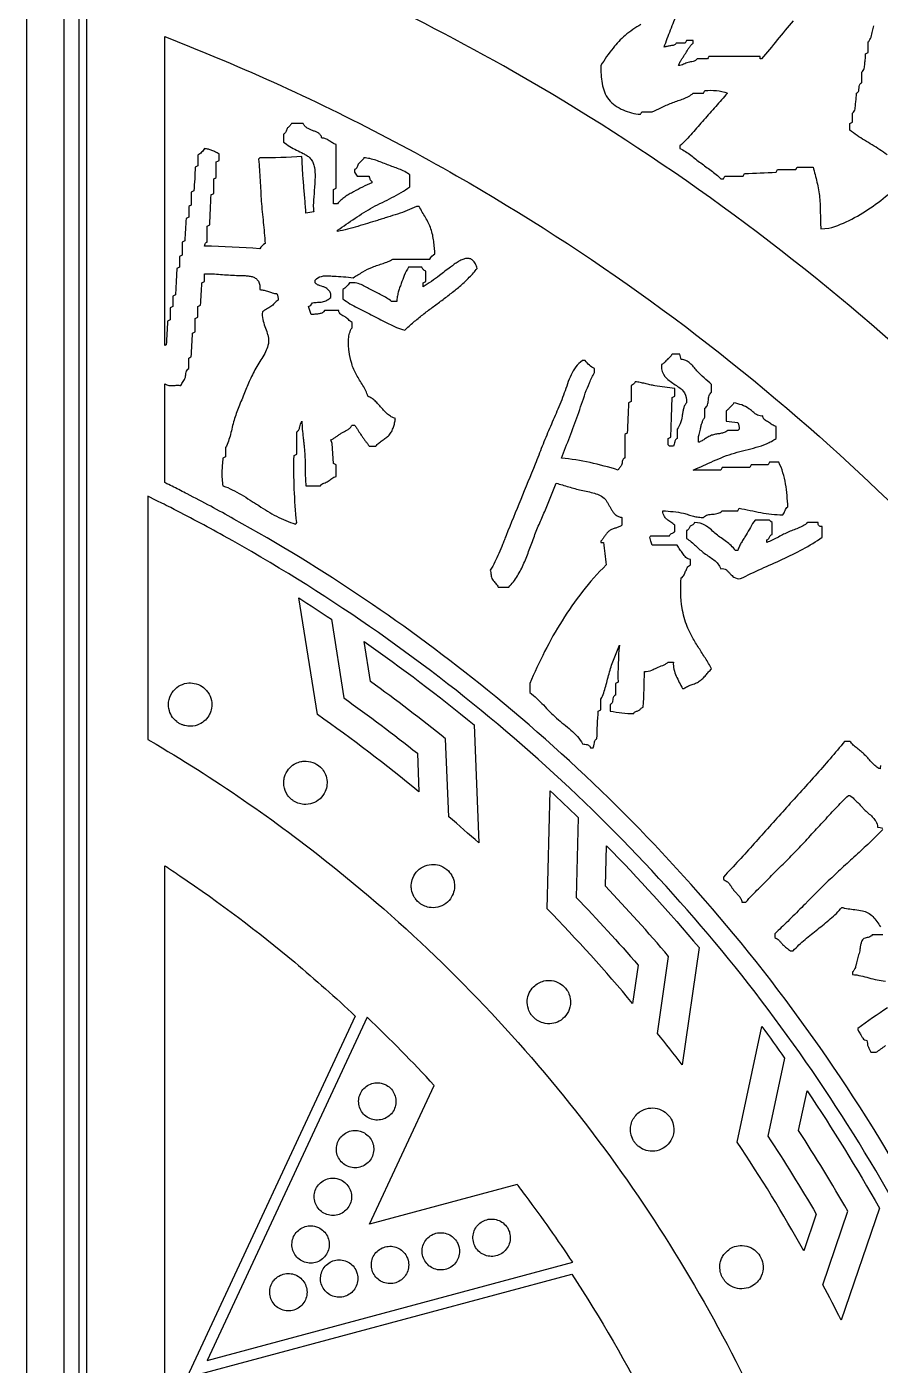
# Model space of a CAD drawing. Header units: millimetres. Extents: x 2100 to 2630, y 15240 to 16970.
# Drawn here: x 2099.6 to 2214, y 16197 to 16376.3 of the extents above; entities that cross this region are included whole.
import ezdxf

# ---------------------------------------------------------------- set-up
doc = ezdxf.new("R2010")
doc.units = ezdxf.units.MM

msp = doc.modelspace()

# ---------------------------------------------------------------- linework, layer by layer
for points in [[(2099.63, 16964.18, -0.414209), (2105.63, 16970.18), (2623.63, 16970.18, -0.414209), (2629.63, 16964.18), (2629.63, 15246.18, -0.414209), (2623.63, 15240.18), (2105.63, 15240.18, -0.414209), (2099.63, 15246.18), (2099.63, 16964.18)], [(2179.44, 16402.53, -0.052772), (2238.03, 16361.19, -0.051037), (2285.24, 16310.42, -0.048688), (2319.79, 16254.02, -0.056875), (2345.47, 16181.16, -0.051033), (2353.98, 16112.36, -0.049847), (2348.66, 16044.83, -0.052789)], [(2312.57, 16043.97, 0.054595), (2318.73, 16110.16, 0.052737), (2310.93, 16173.88, 0.048961), (2291.9, 16230.39, 0.048955), (2262.24, 16282.12, 0.057105), (2215.74, 16333.81, 0.051458), (2164.78, 16370.29, 0.039251), (2121.49, 16390.66, 0.001897)], [(2202.29, 16377.07, 0.005262), (2200.17, 16374.52, -0.002656), (2198.06, 16371.96), (2197.89, 16371.96), (2197.89, 16372.31), (2191.01, 16372.31), (2190.92, 16372.13), (2190.83, 16371.96), (2189.42, 16371.96, -0.130012), (2189.19, 16371.74, -0.065372), (2188.9, 16371.62, -0.027652), (2188.56, 16371.56, 0.031843), (2188.22, 16371.49, 0.038106), (2187.91, 16371.38, -0.004023), (2187.61, 16371.25, -0.028335), (2187.29, 16371.13, -0.059207), (2186.95, 16371.08, -0.042559), (2187.12, 16371.5, -0.0243), (2187.34, 16371.9, -0.011866), (2187.58, 16372.27, 0.011249), (2187.83, 16372.64, 0.010431), (2188.07, 16373.03, -0.015569), (2188.3, 16373.42, -0.029545), (2188.57, 16373.77, -0.057275), (2188.89, 16374.08), (2188.89, 16374.43), (2188.01, 16374.43), (2187.92, 16374.25), (2187.83, 16374.08), (2186.6, 16374.08, -0.13425), (2186.48, 16373.9, -0.11257), (2186.3, 16373.8, -0.049751), (2186.09, 16373.76, 0.008618), (2185.86, 16373.73, 0.02052), (2185.65, 16373.69, 0.008639), (2185.43, 16373.65, 0.000311), (2185.22, 16373.59, -0.012581), (2185.01, 16373.55, -0.006483), (2185.87, 16375.86, -0.001163), (2186.77, 16378.13)], [(2181.89, 16376.59, 0.017286), (2180.8, 16375.89, 0.026794), (2179.77, 16375.1, 0.046779), (2178.16, 16373.43, 0.036693), (2176.54, 16371.08, 0.01839), (2176.55, 16369.87, 0.03445), (2176.69, 16368.67, 0.047552), (2177.01, 16367.55, 0.074847), (2177.59, 16366.54, 0.07394), (2178.46, 16365.72, 0.047664), (2179.51, 16365.13, 0.084413), (2181.83, 16364.55, -0.00078), (2182.01, 16364.9), (2183.42, 16364.9, 0.016238), (2184.58, 16365.43, -0.00414), (2184.76, 16365.52, -0.005227), (2185.45, 16365.84, -0.015783), (2186.15, 16366.13, -0.011915), (2186.88, 16366.39, 0.014324), (2187.6, 16366.64, 0.028572), (2188.28, 16366.95, 0.057445), (2188.89, 16367.37), (2190.3, 16367.37), (2190.39, 16367.55), (2190.48, 16367.72, -0.057784), (2192, 16367.73, -0.062254), (2193.48, 16367.37, -0.006009), (2191.91, 16365.58, 0.000543), (2190.33, 16363.81, 0.000952), (2188.77, 16362.02, -0.024774), (2187.13, 16360.31), (2187.13, 16359.96, -0.035683), (2187.87, 16359.56, -0.018481), (2188.57, 16359.08, -0.009407), (2189.24, 16358.56, 0.007884), (2189.91, 16358.03, 0.00844), (2190.61, 16357.52, -0.006678), (2191.3, 16357.02, -0.014278), (2191.97, 16356.49, -0.029086), (2192.6, 16355.9), (2192.95, 16355.9), (2193.04, 16356.08), (2193.12, 16356.26), (2195.59, 16356.26), (2195.68, 16356.43), (2195.77, 16356.61, 0.003489), (2200.01, 16356.79), (2200.09, 16356.96), (2200.18, 16357.14), (2202.65, 16357.14), (2202.83, 16357.49), (2204.95, 16357.49, -0.008586), (2205.48, 16355.46, -0.035221), (2205.84, 16353.4, -0.017557), (2205.9, 16352.35, -0.004002), (2205.93, 16351.3, 0.002596), (2205.95, 16350.25, 0.016122), (2206, 16349.2), (2207.07, 16349.29)], [(2214.88, 16359.13, 0.009467), (2213.89, 16359.81, 0.011789), (2212.88, 16360.45, -0.003159), (2211.85, 16361.07, -0.010873), (2210.85, 16361.71, -0.025111), (2209.89, 16362.43), (2209.89, 16363.31), (2210.06, 16363.4), (2210.24, 16363.49), (2210.24, 16364.72, 0.119817), (2210.46, 16364.96, 0.078017), (2210.58, 16365.27, 0.028863), (2210.63, 16365.62, 0.007087), (2210.65, 16365.8, -0.002457), (2210.66, 16365.98, -0.007579), (2210.69, 16366.33, 0.001969), (2210.73, 16366.67, 0.018785), (2210.77, 16367.37, 0.259396), (2211.07, 16367.71, 0.028672), (2211.12, 16368.08, -0.028701), (2211.18, 16368.44, -0.259654), (2211.47, 16368.78), (2211.47, 16370.19, 0.126004), (2211.69, 16370.41, 0.07491), (2211.81, 16370.69, 0.039364), (2211.86, 16371.02, -0.001789), (2211.89, 16371.36, -0.009464), (2211.92, 16371.69, 0.002459), (2211.96, 16372.01, 0.009479), (2211.99, 16372.34, 0.018813), (2212, 16372.66, 0.000511), (2212.36, 16372.84), (2212.36, 16374.25, 0.089621), (2212.58, 16374.55, 0.04467), (2212.72, 16374.9, 0.024689), (2212.82, 16375.29, -0.008031), (2212.91, 16375.69, -0.013986), (2213.1, 16376.42, 0.057575)], [(2222.33, 16212.28, 0.054423), (2194.3, 16254.8, 0.049522), (2161.34, 16287.43, 0.043737), (2127.38, 16310.35, 0.007543), (2121.13, 16313.7, 0.001143), (2120.22, 16314.17, 0.001049), (2119.32, 16314.63, 0.001203), (2118.41, 16315.08, 0.000728), (2118.13, 16315.22), (2118.13, 16328.45, 0.042619), (2118.29, 16328.36, 0.096695), (2118.77, 16328.24, 0.018869), (2119.26, 16328.24, -0.000732), (2119.76, 16328.26, -0.070543), (2120.26, 16328.21, -0.027349), (2120.42, 16328.49, 0.003643), (2120.59, 16328.76, 0.020193), (2120.75, 16329.04, 0.050606), (2120.87, 16329.34, 0.038943), (2120.93, 16329.67, -0.028684), (2120.99, 16330, -0.072699), (2121.1, 16330.28, -0.13976), (2121.32, 16330.5), (2121.32, 16331.91), (2121.49, 16332), (2121.67, 16332.09, -0.006192), (2121.85, 16335.26), (2122.02, 16335.35), (2122.2, 16335.44), (2122.2, 16337.2), (2122.55, 16337.38), (2122.55, 16338.79), (2122.91, 16338.97, 0.003343), (2123.08, 16341.97), (2123.26, 16342.05), (2123.44, 16342.14), (2123.44, 16343.2, -0.015983), (2124.52, 16343.18, -0.006281), (2125.59, 16343.11, 0.000757), (2126.64, 16343.03, 0.009894), (2127.74, 16342.98, 0.00318), (2128.31, 16342.97, -0.012756), (2128.89, 16342.95, -0.022665), (2129.43, 16342.89, -0.046661), (2129.93, 16342.77, -0.070807), (2130.34, 16342.55, -0.102562), (2130.65, 16342.22, -0.106081), (2130.84, 16341.67, -0.052224), (2130.85, 16341.08, -0.018491), (2131.43, 16340.99, -0.035808), (2132, 16340.84, -0.009694), (2132.52, 16340.65, 0.112161), (2133.14, 16340.56, -0.037937), (2133.32, 16339.67, 0.056512), (2133.04, 16339.48, 0.017666), (2132.8, 16339.25, -0.000382), (2132.57, 16339.01, -0.039116), (2132.31, 16338.79, -0.039331), (2132.04, 16338.62, 0.00093), (2131.74, 16338.46, 0.021227), (2131.46, 16338.3, 0.058377), (2131.2, 16338.09, 0.094759), (2131.24, 16337.09, 0.027647), (2131.52, 16336.14, -0.003799), (2131.85, 16335.21, -0.034921), (2131.97, 16334.76, -0.040624), (2132.02, 16334.3, -0.090678), (2131.87, 16333.38, -0.039155), (2131.5, 16332.52, -0.02121), (2130.98, 16331.65, 0.010927), (2130.45, 16330.78, 0.033166), (2129.53, 16328.96, 0.001452), (2128.81, 16327.26, 0.000906), (2128.03, 16325.37, 0.02711), (2127.4, 16323.58, 0.01244), (2127.15, 16322.63, -0.007365), (2126.92, 16321.68, -0.017752), (2126.64, 16320.78, -0.040795), (2126.26, 16319.91), (2126.26, 16318.68), (2126.08, 16318.59), (2125.91, 16318.5, 0.002534), (2125.82, 16317.57, 0.01557), (2125.76, 16316.64, 0.0226), (2125.78, 16315.71, 0.036578), (2125.91, 16314.8, -0.027447), (2127.16, 16314.26, -0.018466), (2128.36, 16313.61, -0.008204), (2129.54, 16312.89, -0.002085), (2130.12, 16312.52, 0.000538), (2130.71, 16312.14, 0.005115), (2131.88, 16311.4, 0.015945), (2133.08, 16310.72, 0.021771), (2134.32, 16310.13, 0.032771), (2135.61, 16309.68, -0.001006), (2135.79, 16309.86, -0.032646), (2135.43, 16318.86), (2135.79, 16319.03), (2135.79, 16322.03, 0.152982), (2136.06, 16322.31, 0.050458), (2136.21, 16322.68, 0.004079), (2136.31, 16323.07, -0.097941), (2136.49, 16323.44, 0.018766), (2136.54, 16322.36, 0.006335), (2136.65, 16321.28, 0.000837), (2136.71, 16320.74, -0.002282), (2136.77, 16320.2, -0.009244), (2136.87, 16319.12, -0.012436), (2136.91, 16318.04, -0.000556), (2136.92, 16316.95, 0.005338), (2136.95, 16315.88, 0.017404), (2137.02, 16314.8), (2138.96, 16314.8, -0.100857), (2139.17, 16315.01, -0.040449), (2139.44, 16315.15, -0.010785), (2139.73, 16315.27, 0.045461), (2140.01, 16315.41, 0.04445), (2140.25, 16315.59, -0.018401), (2140.49, 16315.79, -0.055018), (2140.77, 16315.95, -0.092985), (2141.08, 16316.03), (2141.08, 16317.62), (2140.73, 16317.8), (2140.54, 16320.46), (2140.37, 16320.97, 0.043934), (2140.76, 16321.16, 0.016958), (2141.11, 16321.4, 0.002459), (2141.47, 16321.65, -0.025039), (2141.83, 16321.89, -0.020199), (2142.21, 16322.09, 0.025625), (2142.6, 16322.3, 0.053896), (2142.94, 16322.56, 0.088178), (2143.2, 16322.91), (2143.55, 16322.91, -0.017899), (2143.8, 16322.56, -0.005987), (2144.03, 16322.2, 0.00437), (2144.42, 16321.58, 0.007599), (2144.49, 16321.48, 0.01182), (2144.74, 16321.13, -0.000596), (2145, 16320.79, -0.006665), (2145.25, 16320.45, -0.019493), (2145.49, 16320.09), (2146.37, 16320.09, -0.075113), (2146.77, 16320.52, -0.020215), (2147.24, 16320.87, 0.004143), (2147.73, 16321.2, 0.057431), (2148.17, 16321.6, 0.06409), (2148.51, 16322.09, 0.036859), (2148.74, 16322.64, 0.026542), (2148.9, 16323.22, 0.010776), (2149.02, 16323.8, -0.059452), (2148.46, 16324.04, -0.04204), (2147.97, 16324.39, -0.028903), (2147.53, 16324.81, -0.007639), (2147.12, 16325.27, 0.002634), (2146.71, 16325.73, 0.023881), (2146.29, 16326.16, 0.036851), (2145.83, 16326.52, 0.059081), (2145.31, 16326.79, 0.057736), (2145.04, 16327.53, 0.020783), (2144.66, 16328.22, 0.007751), (2144.22, 16328.93, -0.020038), (2143.79, 16329.64, -0.052812), (2143.15, 16331.17, -0.03695), (2142.8, 16332.79, -0.01985), (2142.72, 16333.64, -0.035599), (2142.73, 16334.48, -0.048683), (2142.87, 16335.25, -0.077443), (2143.2, 16335.97), (2143.2, 16336.67, -0.046439), (2142.95, 16336.85, -0.013625), (2142.72, 16337.05, 0.006437), (2142.5, 16337.25, 0.040888), (2142.26, 16337.43, 0.029016), (2141.98, 16337.58, -0.044212), (2141.71, 16337.74, -0.092209), (2141.51, 16337.95, -0.09144), (2141.45, 16338.1, -0.053678), (2141.43, 16338.26), (2139.49, 16338.26, -0.214978), (2139.15, 16337.93, -0.050659), (2138.69, 16337.82, -0.011392), (2138.21, 16337.77, 0.001391), (2137.73, 16337.73), (2137.55, 16338.26), (2137.37, 16338.79, 0.187736), (2137.9, 16339.32, -0.029695), (2138.23, 16339.35, -0.003131), (2138.56, 16339.37, 0.007851), (2138.9, 16339.38, 0.034031), (2139.23, 16339.43, 0.077359), (2139.84, 16339.65, 0.052602), (2140.37, 16340.03, 0.073529), (2140.36, 16340.42, 0.095989), (2140.22, 16340.8, 0.132526), (2139.67, 16341.31, 0.04671), (2139.31, 16341.46, -0.007336), (2138.94, 16341.58, -0.033529), (2138.57, 16341.73, -0.08515), (2138.26, 16341.97), (2138.26, 16342.32, -0.155001), (2139.1, 16342.85, -0.031611), (2139.39, 16342.9, -0.046172), (2140.04, 16342.92, -0.00416), (2140.72, 16342.88, 0.005788), (2142.05, 16342.79, -0.018409), (2143.37, 16342.67, -0.008189), (2144.63, 16343.44, -0.037568), (2145.95, 16344.1, -0.017788), (2146.65, 16344.35, 0.002931), (2147.36, 16344.59, 0.013135), (2148.03, 16344.83, 0.039237), (2148.66, 16345.14), (2153.6, 16345.14, -0.145204), (2154.31, 16345.85, -0.000703), (2154.27, 16346.27, 0.002373), (2154.24, 16346.69, 0.009212), (2154.14, 16347.54, 0.020787), (2154, 16348.38, 0.031197), (2153.77, 16349.2, 0.031032), (2153.44, 16349.98, 0.013523), (2153.04, 16350.73, 0.005676), (2152.61, 16351.46, -0.01118), (2152.19, 16352.2), (2151.84, 16352.2, -0.019347), (2150.59, 16351.66, -0.011965), (2149.3, 16351.19, -0.00519), (2147.97, 16350.77, -0.001225), (2147.29, 16350.56, 0.000548), (2146.62, 16350.35, -0.000953), (2143.96, 16349.54, -0.015949), (2141.25, 16348.85), (2141.25, 16349.02, 0.004974), (2142.43, 16349.82, -0.003161), (2143.6, 16350.62, -0.007277), (2144.78, 16351.39, -0.015386), (2146, 16352.11, -0.01291), (2147.26, 16352.76, 0.004832), (2148.54, 16353.39, 0.013556), (2149.78, 16354.06, 0.031603), (2150.96, 16354.85), (2150.96, 16356.43, 0.040137), (2150.25, 16356.87, 0.022726), (2149.5, 16357.22, 0.012469), (2148.73, 16357.51, -0.006774), (2147.95, 16357.79, -0.006279), (2147.18, 16358.1, 0.01448), (2146.4, 16358.39, 0.02572), (2145.6, 16358.61, 0.044984), (2144.78, 16358.73, -0.099158), (2144.66, 16358.5, -0.035753), (2144.47, 16358.32, -0.002944), (2144.28, 16358.15, 0.064599), (2144.1, 16357.96, 0.061388), (2143.98, 16357.74, -0.016088), (2143.88, 16357.5, -0.061516), (2143.75, 16357.29, -0.127463), (2143.55, 16357.14), (2143.55, 16356.79), (2143.72, 16356.52), (2143.9, 16356.26), (2145.49, 16356.26, 0.062225), (2145.6, 16355.87, 0.108395), (2145.84, 16355.55), (2145.84, 16355.37, 0.019688), (2144.61, 16354.8, 0.005835), (2143.41, 16354.17, 0.005098), (2142.81, 16353.84, 0.02264), (2142.23, 16353.47, 0.03279), (2141.7, 16353.05, 0.051943), (2141.25, 16352.55), (2140.73, 16352.55), (2140.73, 16354.49), (2141.08, 16354.67), (2141.08, 16360.49, -0.071547), (2140.59, 16360.72, 0.000863), (2140.13, 16361.02, 0.04168), (2139.66, 16361.27, 0.107072), (2139.14, 16361.37, 0.104214), (2139, 16361.73, 0.095757), (2138.73, 16362.01, 0.053275), (2138.39, 16362.2, 0.011665), (2137.99, 16362.35, -0.006195), (2137.59, 16362.5, -0.042791), (2137.21, 16362.69, -0.072261), (2136.89, 16362.96, -0.094529), (2136.67, 16363.31), (2135.08, 16363.31, -0.098267), (2134.97, 16363.12, -0.033543), (2134.81, 16362.95, 0.000714), (2134.64, 16362.8, 0.071229), (2134.5, 16362.63, 0.064388), (2134.4, 16362.42, -0.026444), (2134.33, 16362.21, -0.08221), (2134.21, 16362.02, -0.142402), (2134.02, 16361.9), (2134.02, 16360.84, 0.056889), (2135.78, 16359.75, -0.009398), (2136.64, 16359.32, -0.022717), (2137.14, 16359.04, -0.054903), (2137.55, 16358.7, -0.072386), (2137.89, 16358.25, -0.059165), (2138.09, 16357.73, -0.024899), (2138.15, 16357.43, -0.044983), (2138.24, 16356.18, -0.013259), (2138.14, 16354.35, 0.002883), (2138.02, 16352.65, 0.039811), (2138.04, 16351.73, 0.045961), (2138.08, 16351.49), (2137.02, 16351.32, 0.006869), (2136.88, 16353.21, -0.000756), (2136.72, 16355.11, -0.004558), (2136.57, 16357, -0.012162), (2136.49, 16358.9, -0.020742), (2130.85, 16358.73), (2130.76, 16358.64), (2130.67, 16358.55, -0.011145), (2130.8, 16357.14, -0.004294), (2130.89, 16355.73, -0.000893), (2130.96, 16354.31, 0.005908), (2131.04, 16352.9, 0.004229), (2131.31, 16350.08, -0.006903), (2131.55, 16347.26, 0.145556), (2130.85, 16346.55, 0.01196), (2123.44, 16346.91, -0.001946), (2123.51, 16347.19, -0.284266), (2123.79, 16347.44), (2123.79, 16349.55), (2124.14, 16349.73, 0.001803), (2124.32, 16353.79), (2124.49, 16353.87), (2124.67, 16353.96), (2124.67, 16355.9), (2124.85, 16355.99), (2125.02, 16356.08), (2125.02, 16358.2), (2125.2, 16358.29), (2125.38, 16358.37), (2125.38, 16359.26, -0.025737), (2125.14, 16359.37, -0.004284), (2124.91, 16359.49, 0.005726), (2124.68, 16359.61, 0.027167), (2124.44, 16359.72, 0.050446), (2123.95, 16359.86, -0.008321), (2123.44, 16359.96, -0.117828), (2123.26, 16359.7, 0.007145), (2123.04, 16359.48, 0.006916), (2122.82, 16359.25, -0.116887), (2122.55, 16359.08), (2122.55, 16357.67), (2122.2, 16357.49, -0.006184), (2122.02, 16354.32), (2121.67, 16354.14), (2121.67, 16352.38), (2121.49, 16352.29), (2121.32, 16352.2), (2121.32, 16350.79), (2121.14, 16350.7), (2120.97, 16350.61, -0.003262), (2120.79, 16347.61, 0.000781), (2120.44, 16347.44), (2120.44, 16345.67), (2120.08, 16345.49), (2120.08, 16344.08), (2119.91, 16344), (2119.73, 16343.91), (2119.64, 16342.14), (2119.55, 16340.38, -0.000615), (2119.2, 16340.2), (2119.2, 16338.79), (2119.02, 16338.7), (2118.85, 16338.61), (2118.85, 16337.03), (2118.5, 16336.85, 0.006152), (2118.32, 16333.67), (2118.13, 16333.58), (2118.13, 16374.95, -0.008252), (2126.87, 16371.39, -0.029116), (2157.2, 16356.33, -0.053517), (2207.24, 16320.11, -0.048407), (2244.96, 16278.86, -0.058594)], [(2207.07, 16349.29, 0.050555), (2210.16, 16350.52, 0.034366), (2213, 16352.26, 0.024615), (2215.65, 16354.34, 0.00833)], [(2150.25, 16335.62, -0.019091), (2151.43, 16336.7, -0.01145), (2152.67, 16337.71, -0.007083), (2153.94, 16338.68, 0.001305), (2155.23, 16339.63, 0.005523), (2156.52, 16340.61, 0.014107), (2157.76, 16341.63, 0.018782), (2158.91, 16342.72, 0.029544), (2159.96, 16343.91, 0.043623), (2159.72, 16344.53, 0.110519), (2159.3, 16345.05, 0.127311), (2158.87, 16345.24, 0.092054), (2158.41, 16345.23, 0.057666), (2157.91, 16345.07, 0.030365), (2157.4, 16344.8, 0.018904), (2156.89, 16344.46, 0.004972), (2156.39, 16344.09, 0.001684), (2154.9, 16342.96, -0.021313), (2152.72, 16341.44), (2152.72, 16341.97), (2153.08, 16342.14), (2153.08, 16343.55, -0.130462), (2152.75, 16343.75, -0.107994), (2152.55, 16344.08), (2150.78, 16344.08, 0.058228), (2150.2, 16342.98, 0.005874), (2149.78, 16341.87, 0.000703), (2149.57, 16341.29, 0.017367), (2149.39, 16340.71, 0.026341), (2149.25, 16340.11, 0.039787), (2149.19, 16339.5), (2148.49, 16339.5, 0.030401), (2147.84, 16339.94, 0.013177), (2147.16, 16340.32, 0.006067), (2146.46, 16340.68, -0.009382), (2145.76, 16341.05, -0.004094), (2145.09, 16341.42, 0.034093), (2144.41, 16341.75, 0.058493), (2143.64, 16341.96, 0.067603), (2142.84, 16341.97, -0.117023), (2142.67, 16341.7, 0.007145), (2142.44, 16341.48, 0.006981), (2142.22, 16341.26, -0.11718), (2141.96, 16341.08), (2141.96, 16339.85, 0.028895), (2142.92, 16339.19, 0.015719), (2143.94, 16338.62, 0.008426), (2144.99, 16338.1, -0.005533), (2146.04, 16337.58, -0.005765), (2147.07, 16337.04, 0.007114), (2148.11, 16336.51, 0.013728), (2149.16, 16336.02, 0.027063), (2150.25, 16335.62)], [(2175.48, 16279.69, 0.121555), (2175.61, 16279.99, -0.001777), (2175.67, 16280.37, -0.038878), (2175.73, 16280.62, -0.220036), (2176.01, 16280.92, -0.012028), (2176.19, 16284.63), (2176.36, 16284.72), (2176.54, 16284.81), (2176.54, 16286.22, 0.038384), (2176.91, 16287.08, 0.016434), (2177.19, 16287.97, 0.007354), (2177.44, 16288.91, -0.010384), (2177.69, 16289.86, -0.023708), (2178.3, 16291.67, -0.001709), (2179.01, 16293.45, 0.030085), (2178.83, 16288.51), (2178.48, 16288.33), (2178.48, 16286.75, 0.258051), (2178.19, 16286.44, 0.027213), (2178.13, 16286.13, -0.027216), (2178.07, 16285.82, -0.258077), (2177.78, 16285.51), (2177.78, 16284.63, 0.040299), (2180.95, 16284.28, -0.055959), (2180.98, 16284.37, -0.10346), (2181.04, 16284.46, -0.085663), (2181.2, 16284.56, -0.036319), (2181.39, 16284.62, 0.055789), (2181.57, 16284.69, 0.067083), (2181.73, 16284.8, 0.006909), (2181.87, 16284.93, -0.023434), (2182.02, 16285.06, -0.079117), (2182.19, 16285.16, 0.01801), (2182.36, 16289.92, 0.103536), (2183.36, 16290.12, 0.002377), (2184.02, 16290.41, -0.004232), (2184.83, 16290.75, 0.028956), (2185.2, 16290.93, 0.039389), (2185.54, 16291.16), (2186.24, 16291.16, 0.073562), (2186.32, 16290.22, 0.043878), (2186.62, 16289.32, 0.024565), (2187.04, 16288.47, -0.00885), (2187.48, 16287.63), (2187.66, 16287.63, -0.070378), (2188.13, 16287.93, -0.014758), (2188.64, 16288.14, 0.004545), (2189.19, 16288.35, 0.048208), (2189.72, 16288.62, 0.051521), (2190.18, 16288.99, 0.018117), (2190.58, 16289.42, 0.003809), (2190.96, 16289.86, -0.030306), (2191.36, 16290.28, 0.021278), (2190.54, 16291.69, -0.001074), (2189.66, 16293.07, -0.012139), (2188.81, 16294.47, -0.034379), (2188.1, 16295.94, -0.056417), (2187.42, 16298.42, -0.062516), (2187.3, 16302.45, 0.142401), (2187.67, 16302.86, 0.016321), (2187.89, 16303.36, -0.030768), (2188.1, 16303.81, -0.163036), (2188.54, 16304.21), (2188.54, 16304.92, -0.09139), (2188.21, 16305.01, -0.077492), (2187.93, 16305.2, -0.045112), (2187.71, 16305.45, -0.004616), (2187.51, 16305.73, 0.000795), (2187.12, 16306.28, -0.036493), (2186.77, 16306.86), (2183.42, 16306.86), (2183.24, 16307.39), (2183.07, 16307.92, 0.001154), (2183.24, 16308.09), (2185.71, 16308.09, -0.130453), (2185.83, 16308.29, -0.070632), (2186.01, 16308.42, -0.029964), (2186.22, 16308.52, 0.045403), (2186.42, 16308.62), (2186.42, 16309.51, 0.060564), (2185.92, 16309.92, -0.023425), (2185.65, 16310.11, 0.004582), (2185.39, 16310.31, -0.080709), (2185.05, 16310.67, -0.163468), (2184.83, 16311.45, -0.005726), (2186.22, 16311.34, -0.03866), (2187.59, 16311.12, -0.016363), (2188.26, 16310.93, 0.011684), (2188.92, 16310.74, 0.026523), (2189.61, 16310.6, 0.0516), (2190.3, 16310.56, -0.099721), (2190.54, 16310.78, -0.064543), (2190.84, 16310.9, -0.038183), (2191.18, 16310.97, -0.00714), (2191.54, 16311, 0.007138), (2191.9, 16311.04, 0.038266), (2192.23, 16311.11, 0.064526), (2192.53, 16311.23, 0.09969), (2192.77, 16311.45), (2194.89, 16311.45, 0.000511), (2194.98, 16311.62), (2195.07, 16311.8, -0.005308), (2196.51, 16311.5, 0.00897), (2197.95, 16311.21, 0.016266), (2199.41, 16311, 0.030097), (2200.89, 16310.92, 0.107767), (2201.08, 16311.18, 0.006798), (2201.21, 16311.48, -0.045029), (2201.35, 16311.77, -0.143127), (2201.59, 16311.97, 0.008059), (2201.47, 16313.52, 0.020811), (2201.27, 16315.05, 0.028125), (2200.92, 16316.55, 0.041764), (2200.36, 16317.97), (2199.12, 16317.97, 0.000363), (2199.03, 16317.8, -0.00112), (2198.95, 16317.62), (2196.65, 16317.62, 0.000387), (2196.57, 16317.44, -0.00112), (2196.48, 16317.27), (2192.77, 16317.27), (2192.68, 16317.09), (2192.6, 16316.91), (2188.89, 16316.91, 0.00896), (2190.27, 16317.51, -0.003015), (2191.64, 16318.12, -0.009264), (2193.01, 16318.7, -0.021214), (2194.42, 16319.19, -0.016639), (2195.88, 16319.57, 0.012996), (2197.33, 16319.95, 0.028506), (2198.72, 16320.43, 0.059635), (2200.01, 16321.15), (2200.01, 16322.74, -0.071005), (2199.73, 16322.83, -0.035965), (2199.48, 16322.98, -0.012157), (2199.24, 16323.16, 0.028289), (2198.99, 16323.32, 0.020505), (2198.73, 16323.47, -0.050717), (2198.48, 16323.63, -0.101996), (2198.3, 16323.84, -0.084867), (2198.25, 16323.99, -0.048167), (2198.24, 16324.15, -0.136122), (2197.53, 16324.27, -0.039298), (2197.22, 16324.45, -0.030718), (2196.8, 16324.78, 0.02699), (2196.37, 16325.12, 0.072878), (2195.4, 16325.62, 0.024567), (2194.36, 16325.91, -0.111855), (2194.14, 16325.6, 0.011419), (2193.87, 16325.34, 0.011457), (2193.61, 16325.07, -0.111821), (2193.3, 16324.85), (2193.3, 16323.44, -0.012129), (2194.89, 16323.27, -0.038371), (2195.07, 16322.38), (2194.98, 16322.3, -0.000674), (2194.89, 16322.21), (2193.48, 16322.21, -0.120601), (2193.05, 16321.93, -0.043481), (2192.56, 16321.8, -0.013095), (2192.02, 16321.72, 0.047403), (2191.48, 16321.6, 0.054356), (2190.99, 16321.39, 0.01055), (2190.54, 16321.11, -0.011577), (2190.08, 16320.83, -0.054849), (2189.6, 16320.62, -0.075219), (2189.68, 16321.65, -0.002745), (2189.86, 16322.37, 0.000988), (2189.96, 16322.81, -0.020434), (2190.09, 16323.25, -0.032157), (2190.25, 16323.63, -0.074714), (2190.48, 16323.97), (2190.48, 16325.21, 0.102411), (2190.69, 16325.4, 0.075245), (2190.82, 16325.66, 0.043801), (2190.89, 16325.95, 0.009245), (2190.93, 16326.26, -0.006576), (2190.97, 16326.58, -0.04072), (2191.04, 16326.87, -0.070948), (2191.16, 16327.13, -0.104204), (2191.36, 16327.32), (2191.36, 16328.38, 0.008385), (2190.36, 16329.27, -0.031598), (2189.4, 16330.21, -0.008812), (2188.95, 16330.74, 0.035879), (2188.47, 16331.22, 0.070113), (2187.93, 16331.58, 0.109215), (2187.3, 16331.73), (2187.21, 16332.09), (2187.13, 16332.44), (2186.07, 16332.44, -0.096484), (2185.77, 16332.04, 0.013562), (2185.4, 16331.69, 0.013333), (2185.06, 16331.33, -0.096166), (2184.66, 16331.03, 0.013585), (2184.65, 16330.84, 0.174499), (2185.12, 16329.45, 0.062146), (2185.67, 16328.91, 0.016607), (2186.32, 16328.45, -0.007121), (2186.98, 16328, -0.063167), (2187.54, 16327.49, -0.16463), (2188.01, 16326.31, -0.03362), (2188.01, 16325.91, 0.087319), (2187.75, 16325.54, 0.045074), (2187.6, 16325.11, 0.0249), (2187.5, 16324.63, -0.006019), (2187.42, 16324.13, -0.039672), (2187.16, 16323.1, -0.078926), (2186.77, 16322.38), (2186.77, 16321.15, 0.22128), (2186.49, 16320.88, 0.037364), (2186.43, 16320.68, 0.009725), (2186.37, 16320.38, -0.118283), (2186.24, 16320.09), (2185.71, 16320.09, 0.00048), (2185.54, 16320.27), (2185.54, 16321.15), (2185.71, 16321.24), (2185.89, 16321.33), (2185.98, 16323.97), (2186.07, 16326.62), (2186.24, 16326.71), (2186.42, 16326.79), (2186.42, 16327.85, 0.0032), (2185.09, 16328, -0.021196), (2183.76, 16328.19, -0.010744), (2183.1, 16328.33, 0.001075), (2182.45, 16328.49, 0.007019), (2181.79, 16328.63, 0.018692), (2181.13, 16328.73, -0.187788), (2180.6, 16328.21), (2180.6, 16326.09), (2180.42, 16326), (2180.25, 16325.91, 0.001926), (2180.07, 16321.85), (2179.89, 16321.77), (2179.72, 16321.68), (2179.72, 16318.5, 0.060018), (2179.6, 16318.46, 0.120065), (2179.51, 16318.38, 0.094246), (2179.42, 16318.18, 0.040933), (2179.38, 16317.93, -0.052094), (2179.34, 16317.69, -0.07069), (2179.25, 16317.48, -0.027069), (2179.11, 16317.29, -0.002491), (2178.97, 16317.11, 0.040812), (2178.83, 16316.91, 0.022465), (2175.08, 16317.9, 0.027517), (2171.25, 16318.5, -0.001119), (2172.37, 16321.37, 0.009062), (2173.44, 16324.26, 0.00329), (2173.94, 16325.73, -0.00662), (2174.45, 16327.19, -0.011646), (2175.01, 16328.6, -0.02297), (2175.66, 16329.97), (2175.66, 16330.5, -0.07761), (2174.99, 16330.96, -0.025103), (2174.42, 16331.56), (2174.07, 16331.56, 0.086174), (2173.18, 16330.71, 0.050471), (2172.54, 16329.66, 0.028456), (2172.06, 16328.46, -0.004228), (2171.63, 16327.23, -0.019343), (2170.65, 16324.78, 0.004309), (2169.65, 16322.47, 0.007889), (2168.67, 16320.09, -0.001666), (2167.73, 16317.7, -0.002352), (2165.79, 16312.95, 0.00327), (2163.85, 16308.16, 0.000534), (2163.61, 16307.55, -0.00165), (2163.37, 16306.95, -0.006647), (2162.87, 16305.75, -0.015174), (2162.34, 16304.6, -0.024252), (2161.72, 16303.51, -0.020201), (2161.77, 16303.19, 0.011739), (2161.82, 16302.86, 0.025138), (2161.89, 16302.55, 0.061783), (2162.01, 16302.25, 0.056901), (2162.22, 16301.97, -0.001939), (2162.42, 16301.75, -0.024652), (2162.63, 16301.5, -0.080012), (2162.78, 16301.21), (2164.19, 16301.21, 0.055774), (2165.35, 16302.73, 0.031377), (2166.23, 16304.42, 0.018121), (2166.94, 16306.22, -0.00595), (2167.62, 16308.04, -0.009814), (2168.34, 16309.82, -0.000655), (2169.1, 16311.58, 0.004035), (2169.85, 16313.35, 0.010884), (2170.54, 16315.15, -0.002885), (2172.22, 16314.66, 0.014011), (2173.89, 16314.21, 0.005972), (2174.78, 16314.02, -0.024184), (2175.67, 16313.8, -0.041198), (2176.44, 16313.5, -0.094923), (2177.11, 16312.99, -0.044792), (2177.35, 16312.67, -0.016292), (2177.56, 16312.31, -0.005605), (2177.76, 16311.93, 0.019996), (2177.97, 16311.56, 0.031196), (2178.21, 16311.22, 0.058524), (2178.5, 16310.92, 0.070224), (2178.91, 16310.69, 0.059359), (2179.36, 16310.56), (2179.36, 16309.51, -0.058421), (2178.95, 16309.3, -0.008541), (2178.52, 16309.14, 0.011866), (2178.08, 16308.99, 0.062984), (2177.68, 16308.77, 0.064779), (2177.35, 16308.46, 0.021181), (2177.07, 16308.1, 0.00458), (2176.82, 16307.74, -0.039413), (2176.54, 16307.39), (2176.54, 16307.21), (2176.89, 16307.21, 0.006679), (2177.25, 16304.21, 0.032815), (2174.07, 16300.64, 0.026036), (2171.33, 16296.73, 0.022176), (2169, 16292.59, 0.016261), (2167.01, 16288.33), (2167.01, 16287.1, -0.031328), (2167.96, 16286.31, -0.011094), (2168.84, 16285.44, -0.000766), (2169.7, 16284.54, 0.019459), (2170.6, 16283.68, 0.016635), (2171.56, 16282.87, -0.0143), (2172.52, 16282.08, -0.030967), (2173.38, 16281.22, -0.06332), (2174.07, 16280.22, 0.018983), (2174.39, 16280.19, -0.054356), (2174.71, 16280.13, -0.106532), (2174.98, 16279.98, -0.10954), (2175.08, 16279.85, -0.058812), (2175.13, 16279.69), (2175.48, 16279.69)], [(2238.37, 16162.46, 0.05542), (2220.29, 16210.44, 0.0498), (2195.4, 16249.24, 0.049098), (2163.82, 16281.93, 0.049698), (2125.97, 16308.11, 0.008602), (2118.91, 16311.87, 0.001464), (2117.72, 16312.47, 0.000836), (2116.95, 16312.85), (2115.84, 16313.41), (2115.84, 16311.08), (2115.84, 16306.75), (2115.84, 16306.75), (2115.84, 16302.4), (2115.84, 16298.03), (2115.84, 16298.03), (2115.84, 16295.57), (2115.84, 16280.84), (2116.95, 16280.18, -0.036432), (2141.29, 16263.29, -0.052716), (2171.53, 16233.09, -0.050684), (2194.03, 16198.69, -0.050684), (2209.16, 16160.47, -0.040503)], [(2195.24, 16302.36, -0.013699), (2198.03, 16303.68, 0.004709), (2200.84, 16304.95, 0.013966), (2203.58, 16306.31, 0.033029), (2206.18, 16307.92), (2206.18, 16309.33, -0.071671), (2205.93, 16309.34, -0.150244), (2205.76, 16309.43, -0.159729), (2205.66, 16309.63, -0.059074), (2205.65, 16309.86), (2204.24, 16309.86, -0.052947), (2203.62, 16309.44, -0.024188), (2202.95, 16309.12, -0.010564), (2202.24, 16308.84, 0.015749), (2201.53, 16308.55, 0.017896), (2200.84, 16308.21, -0.000364), (2200.17, 16307.85, -0.009651), (2199.48, 16307.51, -0.02714), (2198.77, 16307.21), (2198.77, 16307.56, 0.200577), (2199.02, 16307.74, 0.02402), (2199.12, 16307.92, -0.023914), (2199.23, 16308.1, -0.200553), (2199.48, 16308.27), (2199.48, 16309.86), (2199.3, 16310.03), (2199.12, 16310.21), (2197.18, 16310.21, 0.038605), (2196.56, 16309.23, -0.012678), (2195.98, 16308.22, -0.00795), (2195.68, 16307.72, 0.011339), (2195.37, 16307.22, 0.021406), (2195.1, 16306.7, 0.03867), (2194.89, 16306.15), (2194.54, 16306.15, 0.053575), (2193.98, 16306.78, 0.022725), (2193.34, 16307.31, 0.008877), (2192.65, 16307.81, -0.018909), (2191.97, 16308.33, -0.013575), (2191.33, 16308.88, 0.037175), (2190.68, 16309.39, 0.00892), (2190.54, 16309.48, 0.154935), (2189.07, 16309.86, -0.144084), (2188.98, 16309.69, -0.076815), (2188.83, 16309.57, -0.017008), (2188.66, 16309.48, 0.086691), (2188.5, 16309.37, 0.086982), (2188.39, 16309.21, -0.016988), (2188.3, 16309.04, -0.07705), (2188.18, 16308.89, -0.144279), (2188.01, 16308.8), (2188.01, 16307.74, -0.036702), (2188.64, 16307.29, -0.013254), (2189.22, 16306.78, 0.000728), (2189.81, 16306.24, 0.024663), (2190.38, 16305.77, 0.019686), (2191.04, 16305.32, -0.024374), (2191.68, 16304.86, -0.051006), (2192.22, 16304.34, -0.096529), (2192.6, 16303.68, 0.004282), (2192.61, 16303.69, -0.216406), (2193.35, 16303.53, -0.055401), (2193.62, 16303.27, 0.00763), (2193.88, 16302.98, 0.051389), (2194.34, 16302.57, 0.194952), (2195.24, 16302.36)], [(2140.43, 16296.94), (2142.12, 16286.38, -0.013019), (2151.95, 16278.98), (2152.16, 16273.8, 0.02011), (2138.56, 16284.16), (2136.06, 16299.79, -0.005388), (2140.43, 16296.94)], [(2160.18, 16266.96, 0.005793), (2156.17, 16270.48), (2155.74, 16280.89, 0.013279), (2145.69, 16288.58), (2144.83, 16293.93, -0.019055), (2159.54, 16282.79), (2160.18, 16266.96)], [(2120.06, 16282.98, -0.035347), (2119.71, 16283.22, -0.068447), (2119.17, 16283.78, -0.085389), (2118.73, 16284.67, -0.102422), (2118.63, 16285.84, -0.119767), (2119.12, 16287.12, -0.102636), (2119.96, 16287.94, -0.10248), (2121.07, 16288.36, -0.085605), (2122.05, 16288.34, -0.101354), (2123.13, 16287.9, -0.068136), (2123.72, 16287.37, -0.051257), (2124.05, 16286.89, -0.102489), (2124.4, 16285.76, -0.085339), (2124.33, 16284.78, -0.051301), (2124.12, 16284.22, -0.085207), (2123.55, 16283.43, -0.08547), (2122.74, 16282.86, -0.102505), (2121.6, 16282.59, -0.068219), (2120.81, 16282.68, -0.016382), (2120.62, 16282.73, -0.017253), (2120.44, 16282.8, -0.026265), (2120.06, 16282.98)], [(2213.99, 16277.33, -0.010554), (2213.94, 16276.87, -0.06231), (2213.36, 16277.24, -0.029859), (2212.86, 16277.71, -0.012048), (2212.39, 16278.23, 0.021618), (2211.91, 16278.74, 0.023915), (2211.4, 16279.2, -0.001066), (2210.86, 16279.64, -0.013617), (2210.35, 16280.08, -0.041331), (2209.89, 16280.57), (2209.18, 16280.57, -0.007615), (2207.23, 16278.24, -0.004104), (2205.23, 16275.95, -0.002357), (2203.19, 16273.69, 0.001116), (2201.14, 16271.42, 0.001401), (2197.07, 16266.87, -0.006319), (2192.95, 16262.4), (2192.95, 16262.05, -0.094117), (2193.39, 16261.82, -0.062234), (2193.75, 16261.47, -0.026977), (2194.03, 16261.06, 0.028591), (2194.31, 16260.66, 0.030071), (2194.64, 16260.29, -0.020452), (2194.97, 16259.93, -0.05119), (2195.26, 16259.52, -0.083838), (2195.42, 16259.05), (2195.95, 16259.05, -0.007447), (2197.66, 16260.84, -0.002177), (2199.41, 16262.61, 0.000394), (2201.17, 16264.36, 0.005627), (2202.91, 16266.14, 0.005381), (2204.6, 16267.94, -0.000879), (2206.27, 16269.76, -0.00401), (2207.96, 16271.57, -0.008634), (2209.71, 16273.34), (2209.89, 16273.34, -0.032432), (2210.44, 16272.87, -0.014421), (2210.95, 16272.36, 0.001596), (2211.61, 16271.66, 0.016967), (2211.93, 16271.33, 0.013258), (2212.49, 16270.84, -0.033007), (2213.02, 16270.33, -0.051092), (2213.37, 16269.87, -0.131795), (2213.59, 16269.1), (2213.94, 16269.02), (2214.3, 16268.93)], [(2135.25, 16272.68, -0.015643), (2135.11, 16272.78, -0.067837), (2134.57, 16273.36, -0.119626), (2134.08, 16274.64, -0.050876), (2134.06, 16275.23, -0.050752), (2134.16, 16275.81, -0.102652), (2134.71, 16276.86, -0.08539), (2135.45, 16277.5, -0.067983), (2136.18, 16277.82, -0.051197), (2136.76, 16277.92, -0.10252), (2137.93, 16277.75, -0.105831), (2138.96, 16277.12, -0.067902), (2139.45, 16276.5, -0.03411), (2139.63, 16276.14, -0.085096), (2139.85, 16275.19, -0.034171), (2139.84, 16274.79, -0.085486), (2139.6, 16273.84, -0.102436), (2138.91, 16272.88, -0.102555), (2137.9, 16272.28, -0.102578), (2136.73, 16272.13, -0.06824), (2135.96, 16272.3, -0.016322), (2135.78, 16272.37, -0.017483), (2135.6, 16272.46, -0.026271), (2135.25, 16272.68)], [(2173.51, 16270.36), (2173.23, 16259.67, -0.01302), (2181.53, 16250.59), (2180.79, 16245.46, 0.02011), (2169.33, 16258.14), (2169.74, 16273.96, -0.005392), (2173.51, 16270.36)], [(2214.3, 16268.75, -0.008761), (2212.5, 16266.98, -0.003829), (2210.67, 16265.28, -0.000463), (2208.82, 16263.59, 0.006216), (2207, 16261.88, 0.004715), (2205.21, 16260.12, 0.000818), (2204.32, 16259.22), (2203.88, 16258.77), (2203.65, 16258.55), (2203.43, 16258.32, -0.003307), (2201.56, 16256.46, -0.008978), (2199.83, 16254.81), (2199.83, 16254.29, -0.070836), (2200.14, 16254.12, -0.039105), (2200.4, 16253.9, -0.020622), (2200.64, 16253.64, 0.013422), (2200.88, 16253.38, 0.040545), (2201.39, 16252.92, 0.018038), (2201.95, 16252.52), (2202.3, 16252.52, -0.036796), (2203.88, 16254.04, -0.005852), (2205.58, 16255.41, 0.009273), (2207.26, 16256.78, 0.040386), (2208.83, 16258.34, 0.030645), (2209.23, 16258.22, 0.02338), (2209.65, 16258.15, 0.00273), (2210.57, 16258.04, -0.020883), (2211.56, 16257.88, -0.070117), (2212.3, 16257.61, -0.084271), (2212.97, 16257.11, -0.035775), (2213.5, 16256.46, -0.015431), (2213.98, 16255.72, 0.024128)], [(2187.41, 16237.26, 0.005794), (2184.12, 16241.46), (2185.61, 16251.77, 0.013277), (2177.14, 16261.18), (2177.28, 16266.6, -0.019054), (2189.69, 16252.95), (2187.41, 16237.26)], [(2118.13, 15946.43), (2118.13, 16263.92, -0.001762), (2119.13, 16263.25, -0.001649), (2120.13, 16262.58, -0.025258), (2135.52, 16250.98, -0.014259), (2143.64, 16243.78), (2121.08, 16195.39), (2172.65, 16209.21, -0.027777), (2183.2, 16190.93), (2145.45, 16153.18), (2198.64, 16148.53, -0.027779), (2202.3, 16127.74), (2153.91, 16105.18), (2202.3, 16082.61, -0.027779), (2198.64, 16061.83), (2145.45, 16057.17), (2183.2, 16019.42, -0.027778), (2172.65, 16001.14), (2121.08, 16014.96), (2143.64, 15966.57, -0.034889), (2123.11, 15949.83, -0.004733), (2120.13, 15947.77, -0.003319), (2118.13, 15946.43)], [(2152.09, 16259.04, -0.049347), (2151.71, 16259.46, -0.033909), (2151.49, 16259.79, -0.085197), (2151.17, 16260.72, -0.051239), (2151.13, 16261.31, -0.085402), (2151.34, 16262.27, -0.102501), (2151.99, 16263.25, -0.102614), (2152.98, 16263.9, -0.102528), (2154.14, 16264.09, -0.085557), (2155.1, 16263.89, -0.105587), (2156.11, 16263.21, -0.085394), (2156.67, 16262.4, -0.051272), (2156.86, 16261.84, -0.067903), (2156.93, 16261.05, -0.017189), (2156.91, 16260.86, -0.08502), (2156.63, 16259.91, -0.017025), (2156.54, 16259.74, -0.102653), (2155.75, 16258.86, -0.10252), (2154.68, 16258.37, -0.102619), (2153.51, 16258.34, -0.068312), (2152.76, 16258.59, -0.016292), (2152.58, 16258.68, -0.017459), (2152.42, 16258.78, -0.026258), (2152.09, 16259.04)], [(2214.3, 16254.64), (2212.88, 16254.64, -0.131657), (2212.45, 16254.35, -0.024683), (2212.22, 16254.29, 0.002326), (2211.92, 16254.23, 0.133272), (2211.65, 16254.08, 0.106304), (2211.49, 16253.85, 0.043325), (2211.35, 16253.41, 0.018155), (2211.27, 16252.97, -0.010368), (2211.2, 16252.53, -0.016836), (2211.11, 16252.17, -0.008063), (2211.01, 16251.81, 0.001099), (2210.91, 16251.46, 0.013463), (2210.82, 16251.1, 0.006737), (2210.73, 16250.7, -0.026548), (2210.62, 16250.3, -0.043184), (2210.48, 16249.97, -0.128916), (2210.24, 16249.7), (2210.24, 16249.35, -0.035924), (2211.35, 16249.17, -0.006458), (2212.44, 16248.9, 0.008447), (2213.53, 16248.63, 0.037623), (2214.65, 16248.46)], [(2167.42, 16243.71, -0.013873), (2167.32, 16243.83, -0.016659), (2167.19, 16243.99, -0.069702), (2166.83, 16244.71, -0.104734), (2166.68, 16245.9, -0.087367), (2166.94, 16246.87, -0.087221), (2167.52, 16247.7, -0.069675), (2168.16, 16248.19, -0.069753), (2168.91, 16248.48, -0.08738), (2169.91, 16248.53, -0.104754), (2171.05, 16248.15, -0.084445), (2171.8, 16247.51, -0.026215), (2171.98, 16247.27, -0.069468), (2172.33, 16246.55, -0.017464), (2172.39, 16246.35, -0.086813), (2172.45, 16245.35, -0.034915), (2172.38, 16244.95, -0.104916), (2171.86, 16243.87, -0.104818), (2170.93, 16243.09, -0.087383), (2169.98, 16242.78, -0.104668), (2168.78, 16242.86, -0.069718), (2168.04, 16243.19, -0.016871), (2167.87, 16243.3, -0.017645), (2167.71, 16243.43, -0.026355), (2167.42, 16243.71)], [(2214.94, 16244.89, 0.01103), (2210.94, 16242.11, 0.106742), (2211.13, 16241.62, -0.01002), (2211.41, 16241.16, 0.000484), (2211.61, 16240.84, 0.274404), (2212.18, 16240.52, -0.010788), (2212.23, 16240.1, 0.063828), (2212.32, 16239.69, 0.034499), (2212.41, 16239.5, 0.007996), (2212.51, 16239.31, -0.004002), (2212.62, 16239.13, -0.030432), (2212.71, 16238.94), (2213.41, 16238.94, 0.002455), (2214.68, 16239.83, -0.00413)], [(2154.2, 16234.49, 0.01667), (2145.22, 16243.62), (2123.79, 16197.67), (2172.77, 16210.8, 0.014163), (2166.53, 16219.65, 0.00159), (2165.81, 16220.6, 0.000883), (2165.33, 16221.23), (2145.55, 16215.92), (2154.2, 16234.49)], [(2201.14, 16238.16), (2198.9, 16227.7, -0.013021), (2205.39, 16217.25), (2203.72, 16212.35, 0.020111), (2194.78, 16226.91), (2198.09, 16242.39, -0.005389), (2201.14, 16238.16)], [(2147.64, 16234.61, -0.084334), (2148.33, 16234.14, -0.084312), (2148.82, 16233.46, -0.084332), (2149.06, 16232.66, -0.084335), (2149.03, 16231.82, -0.084336), (2148.72, 16231.04, -0.084328), (2148.17, 16230.41, -0.084337), (2147.44, 16230, -0.084343), (2146.61, 16229.85, -0.08436), (2145.79, 16229.98, -0.084358), (2145.05, 16230.37, -0.084361), (2144.48, 16230.99, -0.084362), (2144.15, 16231.76, -0.084353), (2144.1, 16232.59, -0.084345), (2144.32, 16233.4, -0.084318), (2144.79, 16234.09, -0.084356), (2145.47, 16234.58, -0.084341), (2146.27, 16234.83, -0.084288), (2147.11, 16234.79, -0.056129), (2147.64, 16234.61)], [(2208.72, 16203.06, 0.005796), (2206.25, 16207.8), (2209.62, 16217.66, 0.013279), (2203.02, 16228.46), (2204.16, 16233.77, -0.019054), (2213.84, 16218.06), (2208.72, 16203.06)], [(2181.05, 16226.87, -0.013518), (2180.97, 16226.99, -0.016435), (2180.87, 16227.16, -0.085451), (2180.54, 16228.09, -0.068345), (2180.52, 16228.88, -0.068098), (2180.7, 16229.65, -0.068232), (2181.09, 16230.33, -0.067844), (2181.65, 16230.89, -0.017094), (2181.81, 16231, -0.102672), (2182.91, 16231.43, -0.102507), (2184.09, 16231.39, -0.102626), (2185.15, 16230.89, -0.107917), (2185.96, 16229.95, -0.085602), (2186.27, 16229.02, -0.119382), (2186.15, 16227.65, -0.102646), (2185.55, 16226.63, -0.102452), (2184.6, 16225.94, -0.102574), (2183.45, 16225.68, -0.102682), (2182.3, 16225.89, -0.068226), (2181.62, 16226.29, -0.016355), (2181.46, 16226.42, -0.017318), (2181.32, 16226.56, -0.026259), (2181.05, 16226.87)], [(2144.66, 16228.22, -0.084333), (2145.35, 16227.75, -0.084333), (2145.84, 16227.07, -0.084345), (2146.09, 16226.27, -0.084322), (2146.05, 16225.43, -0.084353), (2145.74, 16224.66, -0.084333), (2145.19, 16224.02, -0.084316), (2144.46, 16223.61, -0.084343), (2143.64, 16223.46, -0.084339), (2142.81, 16223.59, -0.084359), (2142.07, 16223.99, -0.084349), (2141.5, 16224.6, -0.084365), (2141.17, 16225.37, -0.084364), (2141.12, 16226.21, -0.084336), (2141.34, 16227.02, -0.084358), (2141.81, 16227.7, -0.084367), (2142.49, 16228.2, -0.084341), (2143.29, 16228.44, -0.084286), (2144.13, 16228.4, -0.056127), (2144.66, 16228.22)], [(2141.68, 16221.84, -0.084335), (2142.37, 16221.36, -0.084317), (2142.87, 16220.68, -0.084343), (2143.11, 16219.88, -0.084326), (2143.07, 16219.05, -0.084353), (2142.76, 16218.27, -0.084356), (2142.21, 16217.64, -0.084337), (2141.48, 16217.22, -0.084364), (2140.66, 16217.07, -0.08434), (2139.83, 16217.2, -0.084341), (2139.09, 16217.6, -0.084358), (2138.53, 16218.22, -0.084335), (2138.2, 16218.99, -0.084353), (2138.14, 16219.82, -0.084353), (2138.36, 16220.63, -0.08435), (2138.84, 16221.32, -0.084365), (2139.51, 16221.81, -0.08436), (2140.32, 16222.05, -0.084288), (2141.15, 16222.02, -0.056157), (2141.68, 16221.84)], [(2164.31, 16214.74, -0.084327), (2164.39, 16213.91, -0.084308), (2164.19, 16213.09, -0.084351), (2163.73, 16212.39, -0.084347), (2163.07, 16211.88, -0.08434), (2162.27, 16211.62, -0.084352), (2161.43, 16211.64, -0.084342), (2160.65, 16211.93, -0.084353), (2160, 16212.46, -0.084355), (2159.57, 16213.18, -0.084362), (2159.4, 16214, -0.084356), (2159.51, 16214.83, -0.084337), (2159.89, 16215.58, -0.084364), (2160.49, 16216.16, -0.084351), (2161.25, 16216.51, -0.084341), (2162.08, 16216.59, -0.084341), (2162.9, 16216.39, -0.08434), (2163.6, 16215.93, -0.084275), (2164.11, 16215.26, -0.056138), (2164.31, 16214.74)], [(2138.7, 16215.45, -0.084333), (2139.39, 16214.98, -0.084313), (2139.89, 16214.3, -0.084336), (2140.13, 16213.5, -0.084343), (2140.09, 16212.66, -0.084345), (2139.78, 16211.88, -0.084335), (2139.23, 16211.25, -0.084334), (2138.5, 16210.84, -0.084343), (2137.68, 16210.69, -0.084339), (2136.85, 16210.82, -0.084342), (2136.11, 16211.21, -0.08436), (2135.55, 16211.83, -0.084346), (2135.22, 16212.6, -0.084361), (2135.16, 16213.43, -0.084336), (2135.38, 16214.24, -0.084369), (2135.86, 16214.93, -0.084367), (2136.54, 16215.42, -0.084341), (2137.34, 16215.67, -0.084285), (2138.17, 16215.63, -0.056156), (2138.7, 16215.45)], [(2157.51, 16212.92, -0.084324), (2157.58, 16212.08, -0.08432), (2157.38, 16211.27, -0.084354), (2156.92, 16210.57, -0.084328), (2156.26, 16210.06, -0.084352), (2155.46, 16209.8, -0.084336), (2154.63, 16209.81, -0.084339), (2153.84, 16210.11, -0.084327), (2153.2, 16210.64, -0.084341), (2152.76, 16211.36, -0.084326), (2152.59, 16212.18, -0.084344), (2152.7, 16213.01, -0.084351), (2153.08, 16213.76, -0.084346), (2153.68, 16214.34, -0.084347), (2154.44, 16214.69, -0.084341), (2155.28, 16214.76, -0.084356), (2156.09, 16214.56, -0.084339), (2156.79, 16214.1, -0.084279), (2157.3, 16213.44, -0.056145), (2157.51, 16212.92)], [(2150.7, 16211.09, -0.084322), (2150.78, 16210.26, -0.08432), (2150.58, 16209.45, -0.084346), (2150.12, 16208.75, -0.084328), (2149.45, 16208.24, -0.084355), (2148.66, 16207.97, -0.084336), (2147.82, 16207.99, -0.084342), (2147.03, 16208.28, -0.084365), (2146.39, 16208.82, -0.084337), (2145.96, 16209.53, -0.084352), (2145.79, 16210.35, -0.08435), (2145.89, 16211.18, -0.084357), (2146.27, 16211.93, -0.084366), (2146.88, 16212.51, -0.084352), (2147.64, 16212.86, -0.08436), (2148.47, 16212.94, -0.084359), (2149.28, 16212.74, -0.084345), (2149.98, 16212.28, -0.084267), (2150.49, 16211.61, -0.056146), (2150.7, 16211.09)], [(2192.86, 16208.7, -0.013463), (2192.79, 16208.83, -0.016349), (2192.7, 16209.01, -0.068411), (2192.49, 16209.77, -0.085115), (2192.53, 16210.75, -0.051129), (2192.71, 16211.31, -0.050965), (2193.01, 16211.83, -0.017134), (2193.13, 16211.98, -0.085023), (2193.87, 16212.63, -0.034137), (2194.22, 16212.81, -0.085496), (2195.18, 16213.04, -0.102484), (2196.35, 16212.88, -0.102616), (2197.35, 16212.26, -0.090802), (2197.97, 16211.42, -0.10244), (2198.27, 16210.28, -0.119751), (2198.01, 16208.94, -0.085075), (2197.45, 16208.13, -0.034169), (2197.16, 16207.86, -0.085491), (2196.29, 16207.4, -0.102383), (2195.12, 16207.26, -0.102686), (2193.99, 16207.59, -0.06825), (2193.36, 16208.06, -0.016348), (2193.22, 16208.2, -0.017372), (2193.09, 16208.35, -0.026288), (2192.86, 16208.7)], [(2143.89, 16209.27, -0.084324), (2143.97, 16208.44, -0.084329), (2143.77, 16207.62, -0.084351), (2143.31, 16206.92, -0.084329), (2142.65, 16206.41, -0.084352), (2141.85, 16206.15, -0.084351), (2141.01, 16206.17, -0.084342), (2140.23, 16206.46, -0.08435), (2139.58, 16206.99, -0.084358), (2139.15, 16207.71, -0.084328), (2138.98, 16208.53, -0.084349), (2139.09, 16209.36, -0.084348), (2139.47, 16210.11, -0.084346), (2140.07, 16210.69, -0.084332), (2140.83, 16211.04, -0.08434), (2141.66, 16211.12, -0.084338), (2142.48, 16210.91, -0.084342), (2143.18, 16210.46, -0.084247), (2143.69, 16209.79, -0.056157), (2143.89, 16209.27)], [(2133.06, 16208.71, -0.084345), (2133.79, 16209.14, -0.084302), (2134.61, 16209.3, -0.084346), (2135.44, 16209.18, -0.08436), (2136.18, 16208.79, -0.08434), (2136.75, 16208.18, -0.084344), (2137.09, 16207.42, -0.084357), (2137.16, 16206.58, -0.084357), (2136.95, 16205.77, -0.084341), (2136.48, 16205.08, -0.084315), (2135.81, 16204.57, -0.084322), (2135.01, 16204.32, -0.084362), (2134.17, 16204.35, -0.084329), (2133.39, 16204.65, -0.08435), (2132.76, 16205.19, -0.084332), (2132.33, 16205.91, -0.084355), (2132.17, 16206.74, -0.084368), (2132.29, 16207.57, -0.084284), (2132.68, 16208.31, -0.056125), (2133.06, 16208.71)]]:
    msp.add_lwpolyline(points, format="xyb")
for points in [[(2624.63, 16965.18), (2624.63, 15245.18), (2104.63, 15245.18), (2104.63, 16965.18), (2624.63, 16965.18)], [(2106.63, 15643.53), (2106.63, 16105.18), (2106.63, 16566.83)], [(2107.63, 16501.42), (2107.63, 16105.18), (2107.63, 15708.93)], [(2107.63, 16501.42), (2107.63, 16105.18), (2107.63, 15708.93)]]:
    msp.add_lwpolyline(points)

doc.saveas('drawing.dxf')
